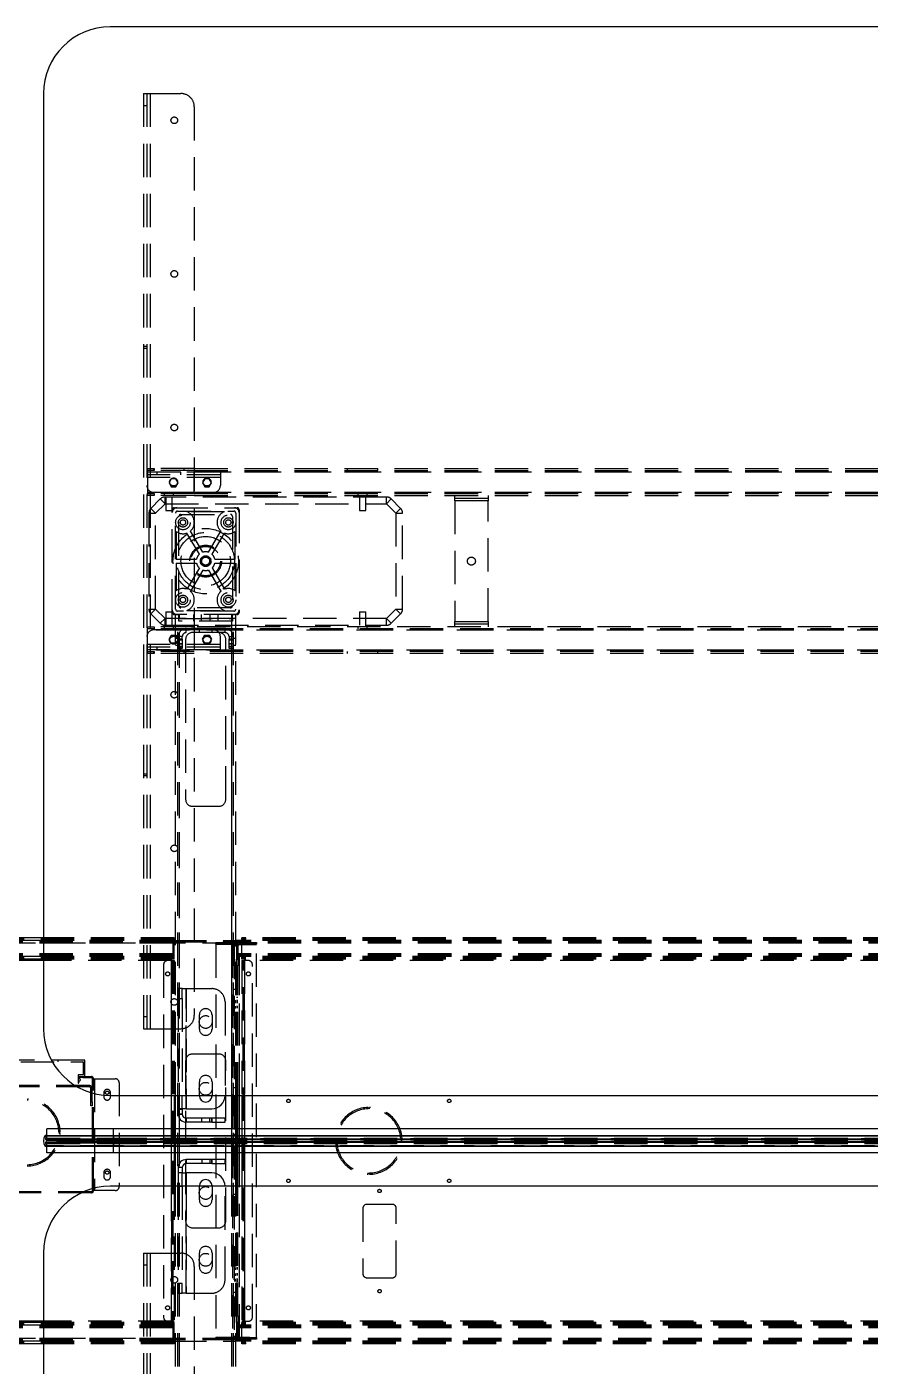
# Model space of a CAD drawing. Header units: millimetres. Extents: x -429 to 16771, y -1239 to 5751.
# Drawn here: x 5462 to 6094, y 681 to 1683 of the extents above; entities that cross this region are included whole.
import ezdxf

# ---------------------------------------------------------------- set-up
doc = ezdxf.new("R2010")
doc.units = ezdxf.units.MM
doc.header["$LTSCALE"] = 100
doc.linetypes.add('HIDDEN', pattern=[0.375, 0.25, -0.125])

msp = doc.modelspace()

# ---------------------------------------------------------------- linework, layer by layer
at = {"color": 7, "linetype": 'Continuous', "lineweight": -3}
for p, q in [((7225, 1683.4), (5525, 1683.4)), ((5475, 1633.4), (5475, 933.4)), ((5475, 1001.4), (5450, 1001.4)), ((5475, 999.4), (5450, 999.4)), ((5475, 987.4), (5450, 987.4)), ((5475, 985.4), (5450, 985.4)), ((5475, 984.4), (5450, 984.4)), ((5525, 883.4), (7225, 883.4)), ((5571, 858.4), (5571, 883.4)), ((5573, 883.4), (5573, 858.4)), ((5574, 858.4), (5574, 883.4)), ((5576, 883.4), (5576, 883.2)), ((5579, 883.2), (5576, 883.2)), ((5576, 883.2), (5576, 873.2)), ((5579, 883.4), (5579, 883.2)), ((5579, 873.2), (5579, 883.2)), ((5582, 883.4), (5582, 873.4)), ((5591.75, 883.15), (5591.75, 883.4)), ((5601.25, 883.4), (5601.25, 883.15)), ((5616, 858.4), (5616, 883.4)), ((5619, 858.4), (5619, 883.4)), ((5619.5, 858.4), (5619.5, 883.4)), ((5620.7, 858.4), (5620.7, 883.4)), ((5621.9, 858.4), (5621.9, 883.4)), ((5623.5, 883.4), (5623.5, 858.4)), ((5625.5, 883.4), (5625.5, 858.4)), ((5576, 873.2), (5579, 873.2)), ((5576, 873.2), (5576, 869.4)), ((5582, 873.4), (5579, 873.4)), ((5579, 873.2), (5579, 869.4)), ((5582, 873.4), (5601, 873.4)), ((5579, 869.4), (5576, 869.4)), ((5577, 858.4), (5577, 866.09)), ((5582, 866.4), (5582, 863.4)), ((5601, 866.4), (5582, 866.4)), ((5601, 863.4), (5582, 863.4)), ((5601, 866.4), (5601, 863.4)), ((5611, 866.4), (5601, 866.4)), ((5601, 863.4), (5611, 863.4)), ((5611, 863.4), (5611, 866.4)), ((5476.07, 853.17), (5527.5, 853.17)), ((5476.5, 853.4), (5527.5, 853.4)), ((5527.5, 858.4), (5477.5, 858.4)), ((5477.5, 853.4), (5477.5, 858.4)), ((7222.5, 858.4), (5527.5, 858.4)), ((5527.5, 853.4), (5527.5, 858.4)), ((5527.5, 853.4), (5527.5, 853.17)), ((5527.5, 853.4), (6375, 853.4)), ((5527.5, 853.17), (5527.5, 845.64)), ((5527.5, 853.17), (6375, 853.17)), ((5476.07, 845.64), (5527.5, 845.64)), ((5476.5, 845.4), (5527.5, 845.4)), ((5477.5, 840.4), (5477.5, 845.4)), ((5527.5, 845.64), (6375, 845.64)), ((5527.5, 845.64), (5527.5, 845.4)), ((5527.5, 845.4), (6375, 845.4)), ((5527.5, 840.4), (5527.5, 845.4)), ((5527.5, 840.4), (5477.5, 840.4)), ((7222.5, 840.4), (5527.5, 840.4)), ((5571, 815.4), (5571, 840.4)), ((5573, 840.4), (5573, 815.4)), ((5574, 815.4), (5574, 840.4)), ((5577, 832.72), (5577, 840.4)), ((5582, 832.4), (5582, 835.4)), ((5601, 835.4), (5582, 835.4)), ((5601, 832.4), (5582, 832.4)), ((5601, 835.4), (5601, 832.4)), ((5611, 835.4), (5601, 835.4)), ((5601, 832.4), (5611, 832.4)), ((5611, 832.4), (5611, 835.4)), ((5616, 815.4), (5616, 840.4)), ((5619, 815.4), (5619, 840.4)), ((5619.5, 815.4), (5619.5, 840.4)), ((5620.7, 815.4), (5620.7, 840.4)), ((5621.9, 815.4), (5621.9, 840.4)), ((5623.5, 840.4), (5623.5, 815.4)), ((5625.5, 840.4), (5625.5, 815.4)), ((5579, 829.4), (5576, 829.4)), ((5576, 829.4), (5576, 825.6)), ((5579, 825.6), (5576, 825.6)), ((5576, 825.6), (5576, 815.61)), ((5579, 829.4), (5579, 825.6)), ((5579, 815.61), (5579, 825.6)), ((5579, 825.4), (5582, 825.4)), ((5601, 825.4), (5582, 825.4)), ((5582, 825.4), (5582, 815.4)), ((7225, 815.4), (5525, 815.4)), ((5576, 815.61), (5579, 815.61)), ((5576, 815.61), (5576, 815.4)), ((5579, 815.61), (5579, 815.4)), ((5591.75, 815.4), (5591.75, 815.65)), ((5601.25, 815.65), (5601.25, 815.4)), ((5475, 765.4), (5475, 65.4)), ((5475, 714.4), (5450, 714.4)), ((5475, 713.4), (5450, 713.4)), ((5475, 711.4), (5450, 711.4)), ((5475, 699.4), (5450, 699.4)), ((5475, 697.4), (5450, 697.4))]:
    msp.add_line(p, q, dxfattribs=at)
at = {"color": 7, "linetype": 'HIDDEN', "lineweight": -3}
for p, q in [((5550, 1633.4), (5550, 933.4)), ((5550, 1633.4), (5555, 1633.4)), ((5550, 1624.55), (5552.5, 1624.55)), ((5552.5, 1633.4), (5552.5, 933.4)), ((5555, 1633.4), (5555, 933.4)), ((5555, 1633.4), (5578, 1633.4)), ((5555, 1633.4), (5555, 933.4)), ((5588, 1623.4), (5588, 943.4)), ((5552.5, 1443.98), (5550, 1443.98)), ((5550, 1442.83), (5552.5, 1442.83)), ((5607.5, 1349.9), (5552.5, 1349.9)), ((5607.5, 1347.9), (5552.5, 1347.9)), ((5607.5, 1345.9), (5552.5, 1345.9)), ((5607.5, 1345.9), (5552.5, 1345.9)), ((5607.5, 1345.9), (5552.5, 1345.9)), ((5607.5, 1345.9), (5552.5, 1345.9)), ((5553, 1351.15), (5553, 1352.65)), ((5553, 1352.65), (5558, 1352.65)), ((5558, 1351.15), (5553, 1351.15)), ((5553, 1351.15), (5553, 1350.15)), ((5553, 1350.15), (7197, 1350.15)), ((5553, 1350.15), (7197, 1350.15)), ((5553, 1350.15), (5553, 1335.15)), ((5557.5, 1352.65), (5557.5, 1351.15)), ((5558, 1352.65), (5558, 1351.15)), ((5588, 1352.65), (5558, 1352.65)), ((5588, 1351.15), (5558, 1351.15)), ((5560, 1349.9), (5560, 1347.9)), ((5570.77, 1344.9), (5569.03, 1341.9)), ((5574.23, 1344.9), (5570.77, 1344.9)), ((5575.96, 1341.9), (5574.23, 1344.9)), ((5578, 1347.9), (5578, 1349.9)), ((5580.5, 1351.15), (5580.5, 1352.65)), ((5588, 1352.65), (7162, 1352.65)), ((5588, 1351.15), (7162, 1351.15)), ((5588, 1350.15), (7162, 1350.15)), ((5588, 1335.15), (5588, 1350.15)), ((5588, 1350.15), (7162, 1350.15)), ((5595.77, 1344.9), (5594.03, 1341.9)), ((5599.23, 1344.9), (5595.77, 1344.9)), ((5600.96, 1341.9), (5599.23, 1344.9)), ((5607.5, 1349.9), (5607.5, 1345.9)), ((5607.5, 1345.9), (5607.5, 1339.9)), ((5702.5, 1352.65), (5702.5, 1351.15)), ((5725.5, 1351.15), (5725.5, 1352.65)), ((5553, 1335.15), (7197, 1335.15)), ((5553, 1335.15), (7197, 1335.15)), ((5553, 1335.15), (5553, 1334.15)), ((5553, 1332.65), (5553, 1334.15)), ((5553, 1334.15), (5558, 1334.15)), ((5602.5, 1334.9), (5557.5, 1334.9)), ((5558, 1334.15), (5558, 1332.65)), ((5588, 1334.15), (5558, 1334.15)), ((5565.5, 1334.15), (5565.5, 1332.65)), ((5569.03, 1341.9), (5570.77, 1338.9)), ((5570.77, 1338.9), (5574.23, 1338.9)), ((5572.5, 1332.65), (5572.5, 1334.15)), ((5574.23, 1338.9), (5575.96, 1341.9)), ((5588, 1335.15), (7162, 1335.15)), ((5588, 1335.15), (7162, 1335.15)), ((5588, 1334.15), (7162, 1334.15)), ((5594.03, 1341.9), (5595.77, 1338.9)), ((5595.77, 1338.9), (5599.23, 1338.9)), ((5599.23, 1338.9), (5600.96, 1341.9)), ((5710.5, 1334.15), (5710.5, 1332.65)), ((5717.5, 1332.65), (5717.5, 1334.15)), ((5558, 1332.65), (5553, 1332.65)), ((5562.53, 1329.94), (5555.46, 1322.87)), ((5588, 1332.65), (5558, 1332.65)), ((5559, 1319.33), (5566.07, 1326.4)), ((5566.07, 1326.4), (5562.53, 1329.94)), ((5731.93, 1331.4), (5566.07, 1331.4)), ((5566.07, 1326.4), (5566.07, 1331.4)), ((5566.07, 1326.4), (5731.93, 1326.4)), ((5566.6, 1331.4), (5566.6, 1321.4)), ((5571.4, 1321.4), (5571.4, 1331.4)), ((5588, 1332.65), (6515, 1332.65)), ((5711.6, 1331.4), (5711.6, 1321.4)), ((5716.4, 1321.4), (5716.4, 1331.4)), ((5731.93, 1326.4), (5731.93, 1331.4)), ((5731.93, 1326.4), (5735.46, 1329.94)), ((5731.93, 1326.4), (5739, 1319.33)), ((5742.53, 1322.87), (5735.46, 1329.94)), ((5783, 1328.65), (5783, 1332.65)), ((5783, 1330.65), (5808, 1330.65)), ((5808, 1328.65), (5783, 1328.65)), ((5783, 1328.65), (5783, 1238.15)), ((5808, 1328.65), (5783, 1328.65)), ((5808, 1332.65), (5808, 1328.65)), ((5808, 1238.15), (5808, 1328.65)), ((5554, 1319.33), (5554, 1247.47)), ((5554, 1319.33), (5559, 1319.33)), ((5559, 1319.33), (5555.46, 1322.87)), ((5559, 1247.47), (5559, 1319.33)), ((5566.6, 1321.4), (5571.4, 1321.4)), ((5571.5, 1244.9), (5571.5, 1321.9)), ((5573, 1323.4), (5620, 1323.4)), ((5574, 1247.4), (5574, 1319.4)), ((5575.5, 1320.9), (5617.5, 1320.9)), ((5576.5, 1249.9), (5576.5, 1316.9)), ((5578, 1318.4), (5615, 1318.4)), ((5610.63, 1320.4), (5582.37, 1320.4)), ((5616.5, 1316.9), (5616.5, 1249.9)), ((5619, 1319.4), (5619, 1247.4)), ((5621.5, 1321.9), (5621.5, 1244.9)), ((5711.6, 1321.4), (5716.4, 1321.4)), ((5739, 1319.33), (5742.53, 1322.87)), ((5739, 1319.33), (5744, 1319.33)), ((5739, 1319.33), (5739, 1247.47)), ((5744, 1247.47), (5744, 1319.33)), ((5574.5, 1305.53), (5574.5, 1284.9)), ((5591.75, 1288.54), (5582.44, 1304.43)), ((5594.34, 1290.06), (5585.02, 1305.94)), ((5598.66, 1290.06), (5607.97, 1305.94)), ((5601.25, 1288.54), (5610.56, 1304.43)), ((5618.5, 1284.9), (5618.5, 1305.53)), ((5574.5, 1284.9), (5589.66, 1284.9)), ((5603.34, 1284.9), (5618.5, 1284.9)), ((5574.5, 1281.9), (5589.66, 1281.9)), ((5574.5, 1281.9), (5574.5, 1261.28)), ((5591.75, 1278.26), (5582.44, 1262.38)), ((5594.34, 1276.75), (5585.02, 1260.86)), ((5596.5, 1280.4), (5596.5, 1279.86)), ((5598.66, 1276.75), (5607.97, 1260.86)), ((5601.25, 1278.26), (5610.56, 1262.38)), ((5603.34, 1281.9), (5618.5, 1281.9)), ((5618.5, 1261.28), (5618.5, 1281.9)), ((5554, 1247.47), (5559, 1247.47)), ((5555.46, 1243.94), (5559, 1247.47)), ((5555.46, 1243.94), (5562.53, 1236.87)), ((5566.07, 1240.4), (5559, 1247.47)), ((5566.6, 1245.4), (5571.4, 1245.4)), ((5566.6, 1245.4), (5566.6, 1235.4)), ((5571.4, 1235.4), (5571.4, 1245.4)), ((5620, 1243.4), (5573, 1243.4)), ((5574, 883.4), (5574, 1243.4)), ((5617.5, 1245.9), (5575.5, 1245.9)), ((5575.6, 455.4), (5575.6, 1243.4)), ((5576.5, 1240.4), (5576.5, 1243.4)), ((5577, 455.4), (5577, 1243.4)), ((5577, 455.4), (5577, 1243.4)), ((5577, 455.4), (5577, 1243.4)), ((5577, 866.09), (5577, 1243.4)), ((5615, 1248.4), (5578, 1248.4)), ((5582.37, 1246.4), (5610.63, 1246.4)), ((5587.5, 1243.4), (5587.5, 1238.4)), ((5593.1, 1243.4), (5593.1, 1238.4)), ((5599.9, 1238.4), (5599.9, 1243.4)), ((5605.5, 1243.4), (5605.5, 1238.4)), ((5616, 455.4), (5616, 1243.4)), ((5616, 455.4), (5616, 1243.4)), ((5616, 455.4), (5616, 1243.4)), ((5616, 883.4), (5616, 1243.4)), ((5616.5, 1240.4), (5616.5, 1243.4)), ((5617.4, 455.4), (5617.4, 1243.4)), ((5619, 883.4), (5619, 1243.4)), ((5711.6, 1245.4), (5716.4, 1245.4)), ((5711.6, 1245.4), (5711.6, 1235.4)), ((5716.4, 1235.4), (5716.4, 1245.4)), ((5739, 1247.47), (5731.93, 1240.4)), ((5735.46, 1236.87), (5742.53, 1243.94)), ((5739, 1247.47), (5744, 1247.47)), ((5742.53, 1243.94), (5739, 1247.47)), ((5553, 1232.65), (5553, 1234.15)), ((5553, 1234.15), (5558, 1234.15)), ((5558, 1234.15), (5558, 1232.65)), ((5588, 1234.15), (5558, 1234.15)), ((5562.53, 1236.87), (5566.07, 1240.4)), ((5565.5, 1234.15), (5565.5, 1232.65)), ((5731.93, 1240.4), (5566.07, 1240.4)), ((5566.07, 1235.4), (5566.07, 1240.4)), ((5566.07, 1235.4), (5731.93, 1235.4)), ((5572.5, 1232.65), (5572.5, 1234.15)), ((5576.5, 1240.4), (5616.5, 1240.4)), ((5576.5, 1238.4), (5576.5, 1240.4)), ((5616.5, 1238.4), (5576.5, 1238.4)), ((6515, 1234.15), (5588, 1234.15)), ((5616.5, 1240.4), (5616.5, 1238.4)), ((5710.5, 1234.15), (5710.5, 1232.65)), ((5717.5, 1232.65), (5717.5, 1234.15)), ((5735.46, 1236.87), (5731.93, 1240.4)), ((5731.93, 1235.4), (5731.93, 1240.4)), ((5783, 1238.15), (5808, 1238.15)), ((5783, 1234.15), (5783, 1238.15)), ((5783, 1238.15), (5808, 1238.15)), ((5808, 1236.15), (5783, 1236.15)), ((5808, 1238.15), (5808, 1234.15)), ((5558, 1232.65), (5553, 1232.65)), ((5553, 1231.65), (5553, 1232.65)), ((7197, 1231.65), (5553, 1231.65)), ((7197, 1231.65), (5553, 1231.65)), ((5553, 1216.65), (5553, 1231.65)), ((5602.5, 1231.9), (5557.5, 1231.9)), ((5588, 1232.65), (5558, 1232.65)), ((5569.03, 1224.9), (5570.77, 1227.9)), ((5570.77, 1221.9), (5569.03, 1224.9)), ((5570.77, 1227.9), (5574.23, 1227.9)), ((5575.6, 1225.4), (5574, 1225.4)), ((5574.23, 1227.9), (5575.96, 1224.9)), ((5575.96, 1224.9), (5574.23, 1221.9)), ((5579, 1226.9), (5576, 1226.9)), ((5576, 1224.97), (5576, 1226.9)), ((5579, 1226.9), (5576, 1226.9)), ((5576, 1224.97), (5579, 1224.97)), ((5576, 1221.44), (5576, 1224.97)), ((5579, 1224.97), (5576, 1224.97)), ((5579, 1224.15), (5576, 1224.15)), ((5579, 1224.97), (5579, 1226.9)), ((5579, 1224.97), (5579, 1221.44)), ((5581.5, 1224.9), (5581.5, 1104.9)), ((5582, 1229.9), (5582, 1232.9)), ((5611, 1232.9), (5582, 1232.9)), ((5582, 1229.9), (5582, 1232.9)), ((5611, 1229.9), (5582, 1229.9)), ((7162, 1232.65), (5588, 1232.65)), ((7162, 1231.65), (5588, 1231.65)), ((5588, 1231.65), (5588, 1216.65)), ((7162, 1231.65), (5588, 1231.65)), ((5591.75, 1229.9), (5591.75, 1232.9)), ((5594.03, 1224.9), (5595.77, 1227.9)), ((5595.77, 1221.9), (5594.03, 1224.9)), ((5595.77, 1227.9), (5599.23, 1227.9)), ((5599.23, 1227.9), (5600.96, 1224.9)), ((5600.96, 1224.9), (5599.23, 1221.9)), ((5601.25, 1229.9), (5601.25, 1232.9)), ((5607.5, 1220.9), (5607.5, 1226.9)), ((5611, 1229.9), (5611, 1232.9)), ((5611, 1229.9), (5611, 1232.9)), ((5611.5, 1104.9), (5611.5, 1224.9)), ((5614, 1226.9), (5617, 1226.9)), ((5614, 1226.9), (5614, 1224.97)), ((5614, 1226.9), (5617, 1226.9)), ((5614, 1224.97), (5617, 1224.97)), ((5614, 1221.44), (5614, 1224.97)), ((5617, 1224.97), (5614, 1224.97)), ((5617, 1224.15), (5614, 1224.15)), ((5617, 1226.9), (5617, 1224.97)), ((5617, 1224.97), (5617, 1221.44)), ((5619, 1225.4), (5617.4, 1225.4)), ((5607.5, 1220.9), (5552.5, 1220.9)), ((5607.5, 1220.9), (5552.5, 1220.9)), ((5607.5, 1220.9), (5552.5, 1220.9)), ((5607.5, 1220.9), (5552.5, 1220.9)), ((5607.5, 1218.9), (5552.5, 1218.9)), ((5607.5, 1216.9), (5552.5, 1216.9)), ((7197, 1216.65), (5553, 1216.65)), ((7197, 1216.65), (5553, 1216.65)), ((5553, 1215.65), (5553, 1216.65)), ((5553, 1214.15), (5553, 1215.65)), ((5553, 1215.65), (5558, 1215.65)), ((5558, 1214.15), (5553, 1214.15)), ((5557.5, 1215.65), (5557.5, 1214.15)), ((5558, 1215.65), (5558, 1214.15)), ((5588, 1215.65), (5558, 1215.65)), ((5588, 1214.15), (5558, 1214.15)), ((5560, 1218.9), (5560, 1216.9)), ((5574.23, 1221.9), (5570.77, 1221.9)), ((5574, 1220.4), (5575.6, 1220.4)), ((5576, 1221.65), (5579, 1221.65)), ((5579, 1221.44), (5576, 1221.44)), ((5576, 1219.37), (5576, 1221.44)), ((5576, 1221.44), (5579, 1221.44)), ((5576, 1219.37), (5579, 1219.37)), ((5576, 1217.9), (5576, 1219.37)), ((5579, 1219.37), (5576, 1219.37)), ((5579, 1217.9), (5576, 1217.9)), ((5578, 1216.9), (5578, 1218.9)), ((5579, 1221.44), (5579, 1219.37)), ((5579, 1219.37), (5579, 1217.9)), ((5580.5, 1214.15), (5580.5, 1215.65)), ((7162, 1216.65), (5588, 1216.65)), ((7162, 1216.65), (5588, 1216.65)), ((7162, 1215.65), (5588, 1215.65)), ((7162, 1214.15), (5588, 1214.15)), ((5599.23, 1221.9), (5595.77, 1221.9)), ((5607.5, 1216.9), (5607.5, 1220.9)), ((5614, 1221.65), (5617, 1221.65)), ((5617, 1221.44), (5614, 1221.44)), ((5614, 1219.37), (5614, 1221.44)), ((5614, 1221.44), (5617, 1221.44)), ((5614, 1219.37), (5617, 1219.37)), ((5614, 1217.9), (5614, 1219.37)), ((5617, 1219.37), (5614, 1219.37)), ((5617, 1217.9), (5614, 1217.9)), ((5617, 1221.44), (5617, 1219.37)), ((5617, 1219.37), (5617, 1217.9)), ((5617.4, 1220.4), (5619, 1220.4)), ((5702.5, 1215.65), (5702.5, 1214.15)), ((5725.5, 1214.15), (5725.5, 1215.65)), ((5552.5, 1123.98), (5550, 1123.98)), ((5550, 1122.83), (5552.5, 1122.83)), ((5586.5, 1099.9), (5606.5, 1099.9)), ((5619, 997.4), (5306, 997.4)), ((5619, 997.4), (5306, 997.4)), ((5573, 1000.4), (5352, 1000.4)), ((5573, 999.4), (5352, 999.4)), ((5572, 999.4), (5353, 999.4)), ((5572, 998.4), (5353, 998.4)), ((5572, 997.4), (5353, 997.4)), ((5572, 997.4), (5353, 997.4)), ((5573, 1001.4), (5475, 1001.4)), ((5573, 999.4), (5475, 999.4)), ((5570, 1001.4), (5570, 1000.4)), ((5572, 997.4), (5572, 999.4)), ((5572, 999.4), (5619, 999.4)), ((5572, 998.4), (5619, 998.4)), ((5572, 997.4), (5572, 989.4)), ((5573, 999.4), (5573, 1001.4)), ((5573, 987.4), (5573, 999.4)), ((5604, 996.7), (5604, 997.9)), ((5604, 997.9), (5609, 997.9)), ((5609, 996.7), (5604, 996.7)), ((5604, 996.53), (5604, 702.28)), ((5616.6, 996.53), (5604, 996.53)), ((5609, 997.9), (5609, 996.7)), ((5616.6, 997.9), (5609, 997.9)), ((5616.6, 996.7), (5609, 996.7)), ((5616.6, 996.7), (5616.6, 997.9)), ((5616.6, 997.9), (5616.6, 996.7)), ((5616.6, 996.53), (5616.6, 702.28)), ((5616.6, 996.53), (5616.6, 702.28)), ((5617.8, 995.5), (5619, 995.5)), ((5617.8, 995.5), (5617.8, 703.3)), ((5617.8, 995.5), (5619, 995.5)), ((7130.5, 999.4), (5619.5, 999.4)), ((5619.5, 999.4), (5619.5, 997.4)), ((7130.5, 998.4), (5619.5, 998.4)), ((7130.5, 997.4), (5619.5, 997.4)), ((5619.5, 997.4), (5619.5, 989.4)), ((7130.5, 997.4), (5619.5, 997.4)), ((7130.5, 997.4), (5619.5, 997.4)), ((7130.5, 997.4), (5619.5, 997.4)), ((5620.7, 995.5), (5619.5, 995.5)), ((5620.7, 995.5), (5619.5, 995.5)), ((5620.7, 995.5), (5620.7, 985.4)), ((5621.9, 997.9), (5621.9, 996.7)), ((5629.5, 997.9), (5621.9, 997.9)), ((5621.9, 997.9), (5621.9, 996.7)), ((5621.9, 996.7), (5629.5, 996.7)), ((5621.9, 702.28), (5621.9, 996.53)), ((5621.9, 996.53), (5634.5, 996.53)), ((5621.9, 883.4), (5621.9, 996.53)), ((7126.5, 1001.4), (5623.5, 1001.4)), ((5623.5, 999.4), (5623.5, 1001.4)), ((7126.5, 1000.4), (5623.5, 1000.4)), ((7126.5, 999.4), (5623.5, 999.4)), ((5623.5, 987.4), (5623.5, 999.4)), ((7126.5, 999.4), (5623.5, 999.4)), ((5626.5, 1000.4), (5626.5, 1001.4)), ((5629.5, 996.7), (5629.5, 997.9)), ((5629.5, 997.9), (5634.5, 997.9)), ((5634.5, 996.7), (5629.5, 996.7)), ((5634.5, 997.9), (5634.5, 996.7)), ((5634.5, 702.28), (5634.5, 996.53)), ((5573, 987.4), (5352, 987.4)), ((5573, 986.4), (5352, 986.4)), ((5572, 989.4), (5353, 989.4)), ((5572, 989.4), (5353, 989.4)), ((5572, 988.4), (5353, 988.4)), ((5572, 987.4), (5353, 987.4)), ((5571, 984.4), (5354, 984.4)), ((5573, 987.4), (5475, 987.4)), ((5573, 985.4), (5475, 985.4)), ((5571, 984.4), (5475, 984.4)), ((5567, 988.4), (5567, 987.4)), ((5571, 984.4), (5568, 984.4)), ((5571, 986.4), (5571, 985.4)), ((5571, 984.4), (5571, 985.4)), ((5571, 984.4), (5573, 984.4)), ((5571, 714.4), (5571, 984.4)), ((5571, 984.4), (5571, 714.4)), ((5571, 984.4), (5571, 714.4)), ((5571, 883.4), (5571, 984.4)), ((5572, 987.4), (5572, 989.4)), ((5572, 984.4), (5572, 714.4)), ((5573, 985.4), (5573, 987.4)), ((5573, 984.4), (5573, 883.4)), ((7130.5, 989.4), (5619.5, 989.4)), ((5619.5, 989.4), (5619.5, 987.4)), ((7130.5, 989.4), (5619.5, 989.4)), ((7130.5, 988.4), (5619.5, 988.4)), ((5619.5, 987.4), (5619.5, 985.4)), ((7130.5, 987.4), (5619.5, 987.4)), ((5619.5, 985.4), (5620.7, 985.4)), ((5619.5, 980.4), (5619.5, 985.4)), ((5620.7, 985.4), (5620.7, 980.4)), ((5622.5, 987.4), (5622.5, 988.4)), ((7126.5, 987.4), (5623.5, 987.4)), ((5623.5, 985.4), (5623.5, 987.4)), ((7126.5, 987.4), (5623.5, 987.4)), ((7126.5, 986.4), (5623.5, 986.4)), ((7126.5, 985.4), (5623.5, 985.4)), ((5623.5, 984.4), (5623.5, 883.4)), ((5623.5, 984.4), (5625.5, 984.4)), ((5624.5, 714.4), (5624.5, 984.4)), ((5625.5, 985.4), (5625.5, 986.4)), ((5625.5, 985.4), (5625.5, 984.4)), ((7124.5, 984.4), (5625.5, 984.4)), ((7124.5, 984.4), (5625.5, 984.4)), ((5625.5, 984.4), (5625.5, 714.4)), ((5625.5, 984.4), (5625.5, 714.4)), ((5625.5, 714.4), (5625.5, 984.4)), ((5628.5, 984.4), (5625.5, 984.4)), ((5625.5, 984.4), (5625.5, 883.4)), ((5565, 981.4), (5565, 717.4)), ((5620.7, 980.4), (5619.5, 980.4)), ((5619.5, 883.4), (5619.5, 980.4)), ((5620.7, 883.4), (5620.7, 980.4)), ((5631.5, 717.4), (5631.5, 981.4)), ((5579, 963.4), (5576, 963.4)), ((5576, 963.4), (5576, 956.11)), ((5579, 956.11), (5579, 963.4)), ((5579, 963.4), (5582, 963.4)), ((5582, 873.4), (5582, 963.4)), ((5582, 963.4), (5601, 963.4)), ((5582, 963.4), (5582, 883.4)), ((5619, 962.7), (5617.4, 962.7)), ((5620.7, 962.9), (5619.5, 962.9)), ((5576, 956.11), (5579, 956.11)), ((5576, 956.11), (5576, 883.4)), ((5579, 956.11), (5579, 883.4)), ((5611, 953.4), (5611, 883.4)), ((5617.4, 953.1), (5619, 953.1)), ((5619, 954.15), (5617.8, 954.15)), ((5619, 953.15), (5617.8, 953.15)), ((5620.7, 959.15), (5619.5, 959.15)), ((5620.7, 959.15), (5619.5, 959.15)), ((5620.7, 956.65), (5619.5, 956.65)), ((5620.7, 956.65), (5619.5, 956.65)), ((5620.7, 954.4), (5619.5, 954.4)), ((5620.7, 953.4), (5619.5, 953.4)), ((5619.5, 952.9), (5620.7, 952.9)), ((5591.75, 933.15), (5591.75, 943.65)), ((5601.25, 943.65), (5601.25, 933.15)), ((5617.8, 949.9), (5619, 949.9)), ((5617.8, 948.9), (5619, 948.9)), ((5617.8, 945.65), (5619, 945.65)), ((5617.8, 944.66), (5619, 944.66)), ((5620.7, 949.9), (5619.5, 949.9)), ((5620.7, 948.9), (5619.5, 948.9)), ((5619.5, 945.4), (5620.7, 945.4)), ((5619.5, 944.41), (5620.7, 944.41)), ((5552.5, 942.25), (5550, 942.25)), ((5550, 933.4), (5555, 933.4)), ((5555, 933.4), (5578, 933.4)), ((5606.5, 914.4), (5586.5, 914.4)), ((5505.7, 909.85), (5419.3, 909.85)), ((5420.5, 908.65), (5504.5, 908.65)), ((5486, 908.65), (5486, 909.85)), ((5504.8, 908.35), (5504.8, 899.05)), ((5506, 898.55), (5506, 909.55)), ((5581.5, 909.4), (5581.5, 789.4)), ((5611.5, 789.4), (5611.5, 909.4)), ((5504.5, 898.75), (5500.9, 898.75)), ((5500.9, 898.75), (5500.9, 892.75)), ((5501.27, 892.65), (5502.1, 894.08)), ((5501.5, 896.75), (5501.5, 897.55)), ((5501.5, 897.55), (5502.4, 897.55)), ((5504.5, 896.75), (5501.5, 896.75)), ((5502.1, 895.91), (5502.1, 897.25)), ((5502.1, 894.08), (5502.51, 894.72)), ((5502.4, 897.55), (5505, 897.55)), ((5504.5, 897.55), (5504.5, 896.75)), ((5504.5, 897.55), (5510.9, 897.55)), ((5504.5, 896.75), (5504.5, 897.55)), ((5504.5, 896.75), (5510.9, 896.75)), ((5510.9, 896.75), (5510.9, 897.55)), ((5511.7, 812.15), (5511.7, 895.95)), ((5511.7, 895.95), (5513.3, 895.95)), ((5512.5, 812.15), (5512.5, 895.95)), ((5513.3, 895.95), (5513.3, 812.15)), ((5513.3, 895.95), (5528.7, 895.95)), ((5513.3, 895.95), (5513.3, 812.15)), ((5531.7, 892.95), (5531.7, 815.15)), ((5591.75, 883.4), (5591.75, 893.65)), ((5601.25, 893.65), (5601.25, 883.4)), ((5617.8, 899.4), (5619, 899.4)), ((5617.8, 898.4), (5619, 898.4)), ((5620.7, 899.4), (5619.5, 899.4)), ((5620.7, 898.4), (5619.5, 898.4)), ((5509.5, 890.75), (5415.5, 890.75)), ((5509.5, 889.75), (5415.5, 889.75)), ((5509.5, 889.75), (5509.5, 890.75)), ((5509.5, 890.75), (5509.5, 889.75)), ((5509.5, 889.75), (5509.5, 890.75)), ((5509.5, 890.75), (5509.5, 889.75)), ((5511.5, 888.75), (5510.5, 888.75)), ((5510.5, 878.75), (5510.5, 888.75)), ((5510.5, 888.75), (5511.5, 888.75)), ((5511.5, 888.75), (5510.5, 888.75)), ((5510.5, 888.75), (5511.5, 888.75)), ((5511.5, 878.75), (5511.5, 888.75)), ((5520.2, 885.45), (5520.2, 882.45)), ((5525.2, 882.45), (5525.2, 885.45)), ((5617.8, 889.4), (5619, 889.4)), ((5617.8, 889.4), (5619, 889.4)), ((5617.8, 889.4), (5619, 889.4)), ((5617.8, 889.4), (5619, 889.4)), ((5620.7, 889.4), (5619.5, 889.4)), ((5620.7, 889.4), (5619.5, 889.4)), ((5620.7, 889.4), (5619.5, 889.4)), ((5620.7, 889.4), (5619.5, 889.4)), ((5463, 880.55), (5463, 879.55)), ((5510.5, 878.75), (5511.5, 878.75)), ((5510.5, 875.75), (5510.5, 878.75)), ((5511.5, 878.75), (5510.5, 878.75)), ((5510.5, 878.75), (5511.5, 878.75)), ((5511.5, 878.75), (5510.5, 878.75)), ((5511.5, 875.75), (5510.5, 875.75)), ((5511.5, 878.75), (5511.5, 875.75)), ((5579, 873.4), (5576, 873.4)), ((5617.8, 874.9), (5619, 874.9)), ((5617.8, 873.9), (5619, 873.9)), ((5620.7, 874.9), (5619.5, 874.9)), ((5620.7, 873.9), (5619.5, 873.9)), ((5718.2, 873.4), (5718.2, 874.4)), ((5719.2, 873.4), (5719.2, 874.4)), ((5576, 869.4), (5579, 869.4)), ((5582, 866.4), (5582, 863.4)), ((5593.5, 863.4), (5593.5, 866.4)), ((5599.5, 863.4), (5599.5, 866.4)), ((5601, 863.4), (5601, 866.4)), ((5527.5, 853.17), (5476.07, 853.17)), ((5476.85, 850.32), (5477, 853.19)), ((5477, 853.19), (5527.5, 853.19)), ((5527.5, 853.19), (5477, 853.19)), ((5477.5, 851.4), (5477.5, 853.4)), ((5486.49, 856.05), (5487.49, 856.05)), ((5487.49, 855.05), (5486.49, 855.05)), ((5527.5, 851.4), (5527.5, 858.4)), ((5527.5, 853.19), (5527.5, 853.4)), ((5527.5, 853.19), (5527.5, 853.4)), ((5527.5, 853.4), (5527.5, 853.17)), ((5527.5, 851.4), (5527.5, 853.4)), ((5527.5, 853.19), (6375, 853.19)), ((5527.5, 850.32), (5527.5, 853.19)), ((7222.5, 853.19), (5527.5, 853.19)), ((5527.5, 850.85), (5527.5, 853.19)), ((5527.5, 853.17), (5527.5, 845.64)), ((7222.5, 853.17), (5527.5, 853.17)), ((5571, 840.4), (5571, 858.4)), ((5573, 858.4), (5573, 840.4)), ((5574, 840.4), (5574, 858.4)), ((5577, 840.4), (5577, 858.4)), ((5616, 840.4), (5616, 858.4)), ((5619, 854.2), (5617.4, 854.2)), ((5619, 840.4), (5619, 858.4)), ((5619.5, 840.4), (5619.5, 858.4)), ((5620.7, 854.4), (5619.5, 854.4)), ((5620.7, 840.4), (5620.7, 858.4)), ((5621.9, 840.4), (5621.9, 858.4)), ((5623.5, 858.4), (5623.5, 840.4)), ((5625.5, 858.4), (5625.5, 840.4)), ((5527.5, 845.64), (5476.07, 845.64)), ((5476.85, 850.32), (5527.5, 850.32)), ((5527.5, 850.32), (5476.85, 850.32)), ((5476.85, 848.49), (5527.5, 848.49)), ((5477, 845.61), (5476.85, 848.49)), ((5527.5, 848.49), (5476.85, 848.49)), ((5477, 845.61), (5527.5, 845.61)), ((5527.5, 845.61), (5477, 845.61)), ((5477.15, 850), (5527.5, 850)), ((5477.15, 848.8), (5527.5, 848.8)), ((5477.5, 851.4), (5527.5, 851.4)), ((5477.5, 845.4), (5477.5, 847.4)), ((5477.5, 847.4), (5527.5, 847.4)), ((5482.82, 850.65), (5527.5, 850.65)), ((5482.82, 850.65), (5482.82, 850)), ((5527.5, 850.65), (5482.82, 850.65)), ((5482.82, 848.8), (5482.82, 848.15)), ((5482.82, 848.15), (5527.5, 848.15)), ((5527.5, 848.15), (5482.82, 848.15)), ((5483.09, 850.84), (5527.5, 850.84)), ((5485.05, 849.97), (5483.09, 850.84)), ((5483.11, 847.97), (5485.02, 848.83)), ((5483.11, 847.97), (5527.5, 847.97)), ((5485.02, 848.83), (5527.5, 848.83)), ((5485.05, 849.97), (5527.5, 849.97)), ((5485.12, 849.95), (5527.5, 849.95)), ((5485.32, 850.65), (5527.5, 850.65)), ((5485.32, 850.65), (5485.32, 850.15)), ((5527.5, 850.65), (5485.32, 850.65)), ((5485.32, 850.15), (5527.5, 850.15)), ((5527.5, 850.15), (5485.32, 850.15)), ((5485.32, 848.65), (5527.5, 848.65)), ((5485.32, 848.65), (5485.32, 848.15)), ((5527.5, 848.65), (5485.32, 848.65)), ((5485.32, 848.15), (5527.5, 848.15)), ((5527.5, 848.15), (5485.32, 848.15)), ((5485.59, 850.84), (5527.5, 850.84)), ((5487.55, 849.97), (5485.59, 850.84)), ((5485.61, 847.97), (5487.53, 848.83)), ((5485.61, 847.97), (5527.5, 847.97)), ((5487.53, 848.83), (5527.5, 848.83)), ((5487.55, 849.97), (5527.5, 849.97)), ((5487.62, 849.95), (5527.5, 849.95)), ((5527.5, 848.85), (5487.62, 848.85)), ((5487.82, 850.65), (5527.5, 850.65)), ((5487.82, 850.65), (5487.82, 850.15)), ((5527.5, 850.65), (5487.82, 850.65)), ((5487.82, 850.15), (5527.5, 850.15)), ((5527.5, 850.15), (5487.82, 850.15)), ((5487.82, 848.65), (5527.5, 848.65)), ((5487.82, 848.65), (5487.82, 848.15)), ((5527.5, 848.65), (5487.82, 848.65)), ((5487.82, 848.15), (5527.5, 848.15)), ((5527.5, 848.15), (5487.82, 848.15)), ((5488.07, 850.85), (5527.5, 850.85)), ((5489.58, 850.37), (5488.07, 850.85)), ((5488.09, 847.96), (5489.58, 848.44)), ((5488.09, 847.96), (5527.5, 847.96)), ((5489.58, 850.37), (5527.5, 850.37)), ((5489.58, 848.44), (5527.5, 848.44)), ((5494.5, 847.4), (5494.5, 851.4)), ((5527.5, 851.4), (6375, 851.4)), ((5527.5, 850.85), (5527.5, 851.4)), ((5527.5, 850.85), (5527.5, 851.4)), ((5527.5, 850.84), (5527.5, 850.85)), ((5527.5, 850.85), (5527.5, 850.85)), ((5527.5, 850.85), (6375, 850.85)), ((6375, 850.85), (5527.5, 850.85)), ((6375, 850.85), (5527.5, 850.85)), ((6375, 850.85), (5527.5, 850.85)), ((5527.5, 850.85), (5527.5, 850.65)), ((5527.5, 850.85), (5527.5, 850.85)), ((5527.5, 850.84), (6375, 850.84)), ((5527.5, 849.97), (5527.5, 850.84)), ((5527.5, 850.84), (6375, 850.84)), ((5527.5, 849.97), (5527.5, 850.84)), ((5527.5, 849.97), (5527.5, 850.84)), ((5527.5, 850.84), (5527.5, 850.65)), ((5527.5, 849.97), (5527.5, 850.84)), ((5527.5, 850.84), (5527.5, 850.65)), ((5527.5, 850.37), (5527.5, 850.84)), ((5527.5, 850.32), (5527.5, 850.84)), ((5527.5, 850.84), (5527.5, 850.65)), ((5527.5, 850.84), (5527.5, 850.65)), ((5527.5, 849.97), (5527.5, 850.84)), ((5527.5, 850.37), (5527.5, 850.84)), ((5527.5, 850.84), (5527.5, 850.65)), ((5527.5, 849.97), (5527.5, 850.84)), ((5527.5, 850.65), (6375, 850.65)), ((5527.5, 850.65), (5527.5, 850)), ((5527.5, 850.65), (6375, 850.65)), ((5527.5, 850.65), (5527.5, 850.15)), ((5527.5, 850.65), (6375, 850.65)), ((5527.5, 850.65), (5527.5, 850.15)), ((5527.5, 850.65), (5527.5, 850.15)), ((5527.5, 850.65), (5527.5, 850)), ((5527.5, 850.65), (5527.5, 850.15)), ((7222.5, 850.65), (5527.5, 850.65)), ((7222.5, 850.65), (5527.5, 850.65)), ((7222.5, 850.65), (5527.5, 850.65)), ((5527.5, 850.37), (6375, 850.37)), ((5527.5, 848.85), (5527.5, 850.37)), ((5527.5, 848.85), (5527.5, 850.37)), ((5527.5, 850.32), (6375, 850.32)), ((5527.5, 850), (5527.5, 850.32)), ((5527.5, 850), (5527.5, 850.32)), ((7222.5, 850.32), (5527.5, 850.32)), ((5527.5, 850.15), (6375, 850.15)), ((5527.5, 850.15), (6375, 850.15)), ((7222.5, 850.15), (5527.5, 850.15)), ((7222.5, 850.15), (5527.5, 850.15)), ((5527.5, 850.15), (5527.5, 849.97)), ((5527.5, 850.15), (5527.5, 849.97)), ((5527.5, 850.15), (5527.5, 849.97)), ((5527.5, 850.15), (5527.5, 849.97)), ((5527.5, 850), (6375, 850)), ((5527.5, 849.95), (5527.5, 849.97)), ((5527.5, 849.97), (6375, 849.97)), ((5527.5, 849.97), (5527.5, 849.97)), ((5527.5, 849.97), (6375, 849.97)), ((5527.5, 849.95), (6375, 849.95)), ((5527.5, 849.95), (6375, 849.95)), ((5527.5, 848.85), (5527.5, 849.95)), ((5527.5, 848.85), (5527.5, 849.95)), ((5527.5, 848.83), (5527.5, 848.85)), ((6375, 848.85), (5527.5, 848.85)), ((6375, 848.85), (5527.5, 848.85)), ((5527.5, 847.97), (5527.5, 848.83)), ((5527.5, 848.83), (6375, 848.83)), ((5527.5, 848.83), (6375, 848.83)), ((5527.5, 847.97), (5527.5, 848.83)), ((5527.5, 847.4), (5527.5, 848.83)), ((5527.5, 847.4), (5527.5, 848.83)), ((5527.5, 848.83), (5527.5, 848.65)), ((5527.5, 847.97), (5527.5, 848.83)), ((5527.5, 848.83), (5527.5, 848.65)), ((5527.5, 848.44), (5527.5, 848.83)), ((5527.5, 848.83), (5527.5, 848.65)), ((5527.5, 847.97), (5527.5, 848.83)), ((5527.5, 848.44), (5527.5, 848.83)), ((5527.5, 848.83), (5527.5, 848.65)), ((5527.5, 848.49), (5527.5, 848.8)), ((5527.5, 848.8), (6375, 848.8)), ((5527.5, 848.8), (5527.5, 848.15)), ((5527.5, 848.49), (5527.5, 848.8)), ((5527.5, 848.8), (5527.5, 848.15)), ((5527.5, 848.65), (6375, 848.65)), ((5527.5, 848.65), (5527.5, 848.15)), ((5527.5, 848.65), (6375, 848.65)), ((5527.5, 848.65), (5527.5, 848.15)), ((5527.5, 848.65), (5527.5, 848.15)), ((5527.5, 848.65), (5527.5, 848.15)), ((7222.5, 848.65), (5527.5, 848.65)), ((7222.5, 848.65), (5527.5, 848.65)), ((5527.5, 848.49), (6375, 848.49)), ((5527.5, 845.61), (5527.5, 848.49)), ((7222.5, 848.49), (5527.5, 848.49)), ((5527.5, 847.97), (5527.5, 848.49)), ((5527.5, 847.96), (5527.5, 848.44)), ((5527.5, 848.44), (6375, 848.44)), ((5527.5, 847.96), (5527.5, 848.44)), ((5527.5, 848.15), (5527.5, 847.95)), ((5527.5, 848.15), (6375, 848.15)), ((5527.5, 848.15), (5527.5, 847.95)), ((5527.5, 848.15), (6375, 848.15)), ((5527.5, 848.15), (5527.5, 847.95)), ((5527.5, 848.15), (6375, 848.15)), ((7222.5, 848.15), (5527.5, 848.15)), ((7222.5, 848.15), (5527.5, 848.15)), ((7222.5, 848.15), (5527.5, 848.15)), ((5527.5, 848.15), (5527.5, 847.97)), ((5527.5, 848.15), (5527.5, 847.97)), ((5527.5, 848.15), (5527.5, 847.96)), ((5527.5, 847.97), (6375, 847.97)), ((5527.5, 847.97), (6375, 847.97)), ((5527.5, 847.96), (5527.5, 847.97)), ((5527.5, 847.96), (6375, 847.96)), ((5527.5, 847.95), (5527.5, 847.96)), ((5527.5, 847.95), (5527.5, 847.95)), ((5527.5, 847.95), (6375, 847.95)), ((5527.5, 847.95), (6375, 847.95)), ((5527.5, 847.95), (6375, 847.95)), ((5527.5, 845.61), (5527.5, 847.95)), ((5527.5, 847.4), (6375, 847.4)), ((5527.5, 840.4), (5527.5, 847.4)), ((5527.5, 845.4), (5527.5, 847.4)), ((5527.5, 845.64), (5527.5, 845.4)), ((7222.5, 845.64), (5527.5, 845.64)), ((5527.5, 845.61), (6375, 845.61)), ((5527.5, 845.4), (5527.5, 845.61)), ((5527.5, 845.4), (5527.5, 845.61)), ((7222.5, 845.61), (5527.5, 845.61)), ((5617.4, 844.6), (5619, 844.6)), ((5620.7, 850.65), (5619.5, 850.65)), ((5620.7, 850.65), (5619.5, 850.65)), ((5620.7, 848.15), (5619.5, 848.15)), ((5620.7, 848.15), (5619.5, 848.15)), ((5619.5, 844.4), (5620.7, 844.4)), ((5694.7, 849.9), (5693.7, 849.9)), ((5694.7, 848.9), (5693.7, 848.9)), ((5743.69, 849.9), (5742.69, 849.9)), ((5743.69, 848.9), (5742.69, 848.9)), ((5577, 455.4), (5577, 832.72)), ((5582, 835.4), (5582, 832.4)), ((5593.5, 835.4), (5593.5, 832.4)), ((5599.5, 835.4), (5599.5, 832.4)), ((5601, 832.4), (5601, 835.4)), ((5463, 831.56), (5463, 830.56)), ((5520.2, 825.65), (5520.2, 822.65)), ((5525.2, 822.65), (5525.2, 825.65)), ((5579, 829.4), (5576, 829.4)), ((5579, 825.4), (5576, 825.4)), ((5582, 735.4), (5582, 825.4)), ((5617.8, 824.9), (5619, 824.9)), ((5617.8, 823.9), (5619, 823.9)), ((5620.7, 824.9), (5619.5, 824.9)), ((5620.7, 823.9), (5619.5, 823.9)), ((5718.2, 824.41), (5718.2, 825.41)), ((5719.2, 824.41), (5719.2, 825.41)), ((5571, 714.4), (5571, 815.4)), ((5573, 815.4), (5573, 714.4)), ((5574, 455.4), (5574, 815.4)), ((5576, 815.4), (5576, 742.7)), ((5579, 815.4), (5579, 742.7)), ((5582, 815.4), (5582, 735.4)), ((5591.75, 805.15), (5591.75, 815.4)), ((5601.25, 815.4), (5601.25, 805.15)), ((5611, 745.4), (5611, 815.4)), ((5616, 455.4), (5616, 815.4)), ((5619, 455.4), (5619, 815.4)), ((5619.5, 718.4), (5619.5, 815.4)), ((5620.7, 718.4), (5620.7, 815.4)), ((5621.9, 702.28), (5621.9, 815.4)), ((5623.5, 815.4), (5623.5, 714.4)), ((5625.5, 815.4), (5625.5, 714.4)), ((5510.9, 811.35), (5414.1, 811.35)), ((5510.9, 810.55), (5414.1, 810.55)), ((5510.9, 810.55), (5510.9, 811.35)), ((5513.3, 812.15), (5511.7, 812.15)), ((5528.7, 812.15), (5513.3, 812.15)), ((5617.8, 809.4), (5619, 809.4)), ((5617.8, 809.4), (5619, 809.4)), ((5617.8, 809.4), (5619, 809.4)), ((5617.8, 809.4), (5619, 809.4)), ((5620.7, 809.4), (5619.5, 809.4)), ((5620.7, 809.4), (5619.5, 809.4)), ((5620.7, 809.4), (5619.5, 809.4)), ((5620.7, 809.4), (5619.5, 809.4)), ((5617.8, 800.4), (5619, 800.4)), ((5617.8, 799.4), (5619, 799.4)), ((5620.7, 800.4), (5619.5, 800.4)), ((5620.7, 799.4), (5619.5, 799.4)), ((5714.25, 798.9), (5714.25, 749.9)), ((5736.25, 801.9), (5717.25, 801.9)), ((5739.25, 749.9), (5739.25, 798.9)), ((5586.5, 784.4), (5606.5, 784.4)), ((5550, 765.4), (5550, 65.4)), ((5550, 765.4), (5555, 765.4)), ((5552.5, 765.4), (5552.5, 65.4)), ((5555, 765.4), (5555, 65.4)), ((5555, 765.4), (5578, 765.4)), ((5555, 765.4), (5555, 65.4)), ((5591.75, 755.15), (5591.75, 765.65)), ((5601.25, 765.65), (5601.25, 755.15)), ((5550, 756.55), (5552.5, 756.55)), ((5588, 755.4), (5588, 75.4)), ((5619, 754.15), (5617.8, 754.15)), ((5619, 753.15), (5617.8, 753.15)), ((5620.7, 754.4), (5619.5, 754.4)), ((5620.7, 753.4), (5619.5, 753.4)), ((5579, 742.7), (5576, 742.7)), ((5576, 742.7), (5576, 735.4)), ((5579, 735.4), (5579, 742.7)), ((5619, 745.7), (5617.4, 745.7)), ((5617.8, 749.9), (5619, 749.9)), ((5617.8, 748.9), (5619, 748.9)), ((5617.8, 745.65), (5619, 745.65)), ((5617.8, 744.66), (5619, 744.66)), ((5620.7, 749.9), (5619.5, 749.9)), ((5620.7, 748.9), (5619.5, 748.9)), ((5620.7, 745.9), (5619.5, 745.9)), ((5619.5, 745.4), (5620.7, 745.4)), ((5619.5, 744.41), (5620.7, 744.41)), ((5620.7, 742.15), (5619.5, 742.15)), ((5620.7, 742.15), (5619.5, 742.15)), ((5717.25, 746.9), (5736.25, 746.9)), ((5576, 735.4), (5579, 735.4)), ((5582, 735.4), (5579, 735.4)), ((5582, 735.4), (5601, 735.4)), ((5617.4, 736.1), (5619, 736.1)), ((5620.7, 739.65), (5619.5, 739.65)), ((5620.7, 739.65), (5619.5, 739.65)), ((5619.5, 735.9), (5620.7, 735.9)), ((5573, 712.4), (5352, 712.4)), ((5571, 714.4), (5354, 714.4)), ((5571, 714.4), (5475, 714.4)), ((5573, 713.4), (5475, 713.4)), ((5568, 714.4), (5571, 714.4)), ((5571, 713.4), (5571, 714.4)), ((5573, 714.4), (5571, 714.4)), ((5571, 713.4), (5571, 712.4)), ((5573, 711.4), (5573, 713.4)), ((5619.5, 718.4), (5620.7, 718.4)), ((5619.5, 713.4), (5619.5, 718.4)), ((5620.7, 713.4), (5619.5, 713.4)), ((5619.5, 713.4), (5619.5, 711.4)), ((5620.7, 718.4), (5620.7, 713.4)), ((5620.7, 713.4), (5620.7, 703.3)), ((5625.5, 714.4), (5623.5, 714.4)), ((7126.5, 713.4), (5623.5, 713.4)), ((5623.5, 711.4), (5623.5, 713.4)), ((7126.5, 712.4), (5623.5, 712.4)), ((5625.5, 714.4), (5625.5, 713.4)), ((7124.5, 714.4), (5625.5, 714.4)), ((7124.5, 714.4), (5625.5, 714.4)), ((5625.5, 714.4), (5628.5, 714.4)), ((5625.5, 712.4), (5625.5, 713.4)), ((5573, 711.4), (5352, 711.4)), ((5572, 711.4), (5353, 711.4)), ((5572, 710.4), (5353, 710.4)), ((5572, 709.4), (5353, 709.4)), ((5572, 709.4), (5353, 709.4)), ((5573, 711.4), (5475, 711.4)), ((5567, 711.4), (5567, 710.4)), ((5572, 709.4), (5572, 711.4)), ((5572, 709.4), (5572, 701.4)), ((5573, 699.4), (5573, 711.4)), ((5616.6, 702.28), (5604, 702.28)), ((5604, 700.9), (5604, 702.1)), ((5604, 702.1), (5609, 702.1)), ((5609, 702.1), (5609, 700.9)), ((5609, 702.1), (5616.6, 702.1)), ((5616.6, 702.1), (5616.6, 700.9)), ((5616.6, 700.9), (5616.6, 702.1)), ((5617.8, 703.3), (5619, 703.3)), ((5617.8, 703.3), (5619, 703.3)), ((7130.5, 711.4), (5619.5, 711.4)), ((5619.5, 711.4), (5619.5, 709.4)), ((7130.5, 710.4), (5619.5, 710.4)), ((7130.5, 709.4), (5619.5, 709.4)), ((5619.5, 709.4), (5619.5, 701.4)), ((7130.5, 709.4), (5619.5, 709.4)), ((5619.5, 703.3), (5620.7, 703.3)), ((5620.7, 703.3), (5619.5, 703.3)), ((5621.9, 702.28), (5634.5, 702.28)), ((5621.9, 702.1), (5621.9, 700.9)), ((5629.5, 702.1), (5621.9, 702.1)), ((5621.9, 700.9), (5621.9, 702.1)), ((5622.5, 710.4), (5622.5, 711.4)), ((7126.5, 711.4), (5623.5, 711.4)), ((5623.5, 699.4), (5623.5, 711.4)), ((7126.5, 711.4), (5623.5, 711.4)), ((5629.5, 700.9), (5629.5, 702.1)), ((5629.5, 702.1), (5634.5, 702.1)), ((5634.5, 702.1), (5634.5, 700.9)), ((5619, 701.4), (5306, 701.4)), ((5619, 701.4), (5306, 701.4)), ((5573, 699.4), (5352, 699.4)), ((5573, 698.4), (5352, 698.4)), ((5572, 701.4), (5353, 701.4)), ((5572, 701.4), (5353, 701.4)), ((5572, 700.4), (5353, 700.4)), ((5572, 699.4), (5353, 699.4)), ((5573, 699.4), (5475, 699.4)), ((5573, 697.4), (5475, 697.4)), ((5570, 698.4), (5570, 697.4)), ((5572, 699.4), (5572, 701.4)), ((5619, 700.4), (5572, 700.4)), ((5572, 699.4), (5619, 699.4)), ((5573, 697.4), (5573, 699.4)), ((5609, 700.9), (5604, 700.9)), ((5609, 700.9), (5616.6, 700.9)), ((7130.5, 701.4), (5619.5, 701.4)), ((5619.5, 701.4), (5619.5, 699.4)), ((7130.5, 701.4), (5619.5, 701.4)), ((7130.5, 701.4), (5619.5, 701.4)), ((7130.5, 701.4), (5619.5, 701.4)), ((7130.5, 700.4), (5619.5, 700.4)), ((7130.5, 699.4), (5619.5, 699.4)), ((5629.5, 700.9), (5621.9, 700.9)), ((7126.5, 699.4), (5623.5, 699.4)), ((5623.5, 697.4), (5623.5, 699.4)), ((7126.5, 699.4), (5623.5, 699.4)), ((7126.5, 698.4), (5623.5, 698.4)), ((7126.5, 697.4), (5623.5, 697.4)), ((5626.5, 697.4), (5626.5, 698.4)), ((5634.5, 700.9), (5629.5, 700.9))]:
    msp.add_line(p, q, dxfattribs=at)
at = {"color": 7, "linetype": 'HIDDEN', "lineweight": -3, "flags": 128}
msp.add_lwpolyline([(5596.5, 1279.86), (5595.14, 1280.13), (5593.99, 1280.9), (5593.23, 1282.05), (5592.96, 1283.4), (5593.23, 1284.76), (5593.99, 1285.91), (5595.14, 1286.67), (5596.5, 1286.94), (5597.85, 1286.67), (5599, 1285.91), (5599.77, 1284.76), (5600.04, 1283.4), (5599.77, 1282.05), (5599, 1280.9), (5597.85, 1280.13), (5596.5, 1279.86), (5596.5, 1279.86)], dxfattribs=at)
msp.add_lwpolyline([(5596.5, 1279.86), (5595.14, 1280.13), (5593.99, 1280.9), (5593.23, 1282.05), (5592.96, 1283.4), (5593.23, 1284.76), (5593.99, 1285.91), (5595.14, 1286.67), (5596.5, 1286.94), (5597.85, 1286.67), (5599, 1285.91), (5599.77, 1284.76), (5600.04, 1283.4), (5599.77, 1282.05), (5599, 1280.9), (5597.85, 1280.13), (5596.5, 1279.86), (5596.5, 1279.86)], dxfattribs=at)
at = {"color": 7, "linetype": 'HIDDEN', "lineweight": -3}
for centre, radius in [((5573, 1613.4), 2.5), ((5573, 1498.4), 2.5), ((5573, 1383.4), 2.5), ((5572.5, 1342.65), 3), ((5597.5, 1342.65), 3), ((5579.5, 1312.4), 5.5), ((5579.5, 1312.4), 3.5), ((5579.5, 1312.4), 2), ((5613.5, 1312.4), 5.5), ((5613.5, 1312.4), 3.5), ((5613.5, 1312.4), 2), ((5596.5, 1283.4), 24.5), ((5596.5, 1283.4), 21.5), ((5596.5, 1283.4), 18.5), ((5596.5, 1283.4), 11.9), ((5596.5, 1283.4), 11), ((5596.5, 1283.4), 4), ((5596.5, 1283.4), 3), ((5795.5, 1283.4), 3), ((5579.5, 1254.4), 5.5), ((5579.5, 1254.4), 3.5), ((5579.5, 1254.4), 2), ((5613.5, 1254.4), 5.5), ((5613.5, 1254.4), 3.5), ((5613.5, 1254.4), 2), ((5572.5, 1224.15), 3), ((5597.5, 1224.15), 3), ((5573, 1183.4), 2.5), ((5573, 1068.4), 2.5), ((5568, 974.4), 1.5), ((5628.5, 974.4), 1.5), ((5573, 953.4), 2.5), ((5596.5, 938.4), 4.8), ((5596.5, 888.4), 4.8), ((5522.7, 885.45), 1.25), ((5658.5, 879.3), 1.25), ((5778.9, 879.3), 1.25), ((5522.7, 825.65), 1.25), ((5596.5, 810.4), 4.8), ((5658.5, 819.5), 1.25), ((5726.75, 811.9), 1.25), ((5778.9, 819.5), 1.25), ((5596.5, 760.4), 4.8), ((5573, 745.4), 2.5), ((5726.75, 736.9), 1.25), ((5568, 724.4), 1.5), ((5628.5, 724.4), 1.5)]:
    msp.add_circle(centre, radius, dxfattribs=at)
at = {"color": 7, "linetype": 'Continuous', "lineweight": -3}
for centre, radius, start, end in [((5525, 1633.4), 50, 90, 180), ((5525, 933.4), 50, 180, 270), ((5596.5, 883.15), 4.75, 180, 0), ((5601, 883.4), 10, 270, 0), ((5582, 869.4), 6, 180, 270), ((5582, 869.4), 3, 180, 270), ((5482.12, 849.4), 7.12, 148.10921, 211.89079), ((5476.5, 852.9), 0.5, 90, 148.10921), ((5476.5, 845.9), 0.5, 211.89079, 270), ((5582, 829.4), 6, 90, 180), ((5582, 829.4), 3, 90, 180), ((5601, 815.4), 10, 0, 90), ((5525, 765.4), 50, 90, 180), ((5596.5, 815.65), 4.75, 0, 180)]:
    msp.add_arc(centre, radius, start, end, dxfattribs=at)
at = {"color": 7, "linetype": 'HIDDEN', "lineweight": -3}
for centre, radius, start, end in [((5578, 1623.4), 10, 0, 90), ((5557.5, 1339.9), 5, 180, 270), ((5602.5, 1339.9), 5, 270, 0), ((5566.07, 1326.4), 5, 90, 135), ((5731.93, 1326.4), 5, 45, 90), ((5559, 1319.33), 5, 135, 180), ((5573, 1321.9), 1.5, 90, 180), ((5575, 1319.9), 3.5, 90, 180), ((5575.5, 1319.4), 1.5, 90, 180), ((5578, 1316.9), 1.5, 90, 180), ((5579.5, 1312.4), 8.5, 310.54337, 70.25008), ((5613.5, 1312.4), 8.5, 109.74992, 229.45663), ((5615, 1316.9), 1.5, 0, 90), ((5617.5, 1319.4), 1.5, 0, 90), ((5618, 1319.9), 3.5, 0, 90), ((5620, 1321.9), 1.5, 0, 90), ((5739, 1319.33), 5, 0, 45), ((5579.5, 1312.4), 8.5, 233.96812, 290.21488), ((5613.5, 1312.4), 8.5, 249.78512, 306.03188), ((5596.5, 1283.4), 7, 132.75275, 167.62637), ((5596.5, 1283.4), 7, 71.9945, 108.0055), ((5596.5, 1283.4), 7, 12.37363, 47.24725), ((5596.5, 1283.4), 7, 192.37363, 227.24725), ((5596.5, 1283.4), 7, 251.9945, 288.0055), ((5596.5, 1283.4), 7, 312.75275, 347.62637), ((5579.5, 1254.4), 8.5, 69.78512, 126.03188), ((5579.5, 1254.4), 8.5, 289.74992, 49.45663), ((5613.5, 1254.4), 8.5, 130.54337, 250.25008), ((5613.5, 1254.4), 8.5, 53.96812, 110.21488), ((5559, 1247.47), 5, 180, 225), ((5575, 1246.9), 3.5, 180, 270), ((5573, 1244.9), 1.5, 180, 270), ((5575.5, 1247.4), 1.5, 180, 270), ((5578, 1249.9), 1.5, 180, 270), ((5615, 1249.9), 1.5, 270, 0), ((5617.5, 1247.4), 1.5, 270, 0), ((5618, 1246.9), 3.5, 270, 0), ((5620, 1244.9), 1.5, 270, 0), ((5739, 1247.47), 5, 315, 0), ((5566.07, 1240.4), 5, 225, 270), ((5731.93, 1240.4), 5, 270, 315), ((5557.5, 1226.9), 5, 90, 180), ((5582, 1226.9), 6, 90, 180), ((5582, 1226.9), 3, 90, 180), ((5586.5, 1224.9), 5, 90, 180), ((5602.5, 1226.9), 5, 0, 90), ((5606.5, 1224.9), 5, 0, 90), ((5611, 1226.9), 6, 0, 90), ((5611, 1226.9), 3, 0, 90), ((5586.5, 1104.9), 5, 180, 270), ((5606.5, 1104.9), 5, 270, 0), ((5616.6, 995.5), 2.4, 0, 90), ((5616.6, 995.5), 1.2, 0, 90), ((5621.9, 995.5), 2.4, 90, 180), ((5621.9, 995.5), 1.2, 90, 180), ((5568, 981.4), 3, 90, 180), ((5628.5, 981.4), 3, 0, 90), ((5601, 953.4), 10, 0, 90), ((5578, 943.4), 10, 270, 0), ((5596.5, 943.65), 4.75, 0, 180), ((5596.5, 933.15), 4.75, 180, 0), ((5586.5, 909.4), 5, 90, 180), ((5606.5, 909.4), 5, 0, 90), ((5504.5, 908.35), 0.3, 0, 90), ((5505.7, 909.55), 0.3, 0, 90), ((5501.1, 892.75), 0.2, 180, 330), ((5502.4, 897.25), 0.3, 90, 180), ((5501.84, 895.15), 0.8, 327.12521, 71.03443), ((5504.5, 899.05), 0.3, 270, 0), ((5505, 898.55), 1, 270, 0), ((5510.9, 895.95), 1.6, 0, 90), ((5510.9, 895.95), 0.8, 0, 90), ((5528.7, 892.95), 3, 0, 90), ((5596.5, 893.65), 4.75, 0, 180), ((5509.5, 888.75), 2, 0, 90), ((5509.5, 888.75), 1, 0, 90), ((5522.7, 885.45), 2.5, 0, 180), ((5522.7, 882.45), 2.5, 180, 0), ((5462.5, 855.55), 25, 1.14599, 88.85401), ((5462.5, 855.55), 24, 1.19375, 88.80625), ((5718.7, 849.4), 25, 91.14599, 178.85401), ((5718.7, 849.4), 24, 91.19375, 178.80625), ((5718.7, 849.4), 25, 1.14599, 88.85401), ((5718.7, 849.4), 24, 1.19375, 88.80625), ((5462.5, 855.55), 24, 271.19375, 358.80625), ((5462.5, 855.55), 25, 271.14599, 358.85401), ((5476.8, 853.2), 0.2, 357, 90), ((5476.8, 845.6), 0.2, 270, 3), ((5477.15, 850.3), 0.3, 177, 270), ((5477.15, 848.5), 0.3, 90, 183), ((5483.02, 850.65), 0.2, 68.30176, 180), ((5483.02, 848.15), 0.2, 180, 296.40962), ((5485.12, 848.65), 0.2, 360, 118.30898), ((5485.12, 850.15), 0.2, 250.20112, 0), ((5485.52, 850.65), 0.2, 68.30472, 180), ((5485.52, 848.15), 0.2, 180, 296.4427), ((5487.62, 848.65), 0.2, 0, 116.4427), ((5487.62, 850.15), 0.2, 248.30472, 0), ((5488.02, 850.65), 0.2, 74.61239, 180), ((5488.02, 848.15), 0.2, 180, 289.74425), ((5489.32, 849.4), 1, 285.38761, 74.61239), ((5718.7, 849.4), 25, 181.14599, 268.85401), ((5718.7, 849.4), 24, 181.19375, 268.80625), ((5718.7, 849.4), 24, 271.19375, 358.80625), ((5718.7, 849.4), 25, 271.14599, 358.85401), ((5522.7, 825.65), 2.5, 0, 180), ((5522.7, 822.65), 2.5, 180, 0), ((5528.7, 815.15), 3, 270, 0), ((5510.9, 812.15), 1.6, 270, 0), ((5510.9, 812.15), 0.8, 270, 0), ((5596.5, 805.15), 4.75, 180, 0), ((5717.25, 798.9), 3, 90, 180), ((5736.25, 798.9), 3, 0, 90), ((5586.5, 789.4), 5, 180, 270), ((5606.5, 789.4), 5, 270, 0), ((5578, 755.4), 10, 0, 90), ((5596.5, 765.65), 4.75, 0, 180), ((5596.5, 755.15), 4.75, 180, 0), ((5601, 745.4), 10, 270, 0), ((5717.25, 749.9), 3, 180, 270), ((5736.25, 749.9), 3, 270, 0), ((5568, 717.4), 3, 180, 270), ((5628.5, 717.4), 3, 270, 0), ((5616.6, 703.3), 1.2, 270, 0), ((5616.6, 703.3), 2.4, 270, 0), ((5621.9, 703.3), 2.4, 180, 270), ((5621.9, 703.3), 1.2, 180, 270)]:
    msp.add_arc(centre, radius, start, end, dxfattribs=at)
for points, knots in [([(5596.5, 1279.97), (5596.87, 1280.04), (5597.61, 1280.16), (5598.55, 1280.81), (5599.23, 1281.7), (5599.52, 1282.62), (5599.5, 1283.19), (5599.5, 1283.4)], [0, 0, 0, 0, 0.2206586, 0.4413257, 0.6618911, 0.8730032, 1, 1, 1, 1]), ([(5619, 995.5), (5618.97, 995.58), (5618.91, 995.73), (5618.47, 995.96), (5617.82, 996.19), (5617.15, 996.38), (5616.74, 996.49), (5616.6, 996.53)], [0, 0, 0, 0, 0.222483, 0.4449936, 0.6675043, 0.8900148, 1, 1, 1, 1]), ([(5617.8, 995.5), (5617.78, 995.6), (5617.73, 995.78), (5617.42, 996.05), (5617.03, 996.29), (5616.74, 996.45), (5616.6, 996.53)], [0, 0, 0, 0, 0.2867804, 0.5315635, 0.7762578, 1, 1, 1, 1]), ([(5621.9, 996.53), (5621.62, 996.45), (5621.06, 996.3), (5620.32, 996.07), (5619.78, 995.84), (5619.53, 995.65), (5619.51, 995.54), (5619.5, 995.5)], [0, 0, 0, 0, 0.222483, 0.4449936, 0.6675043, 0.8900148, 1, 1, 1, 1]), ([(5621.9, 996.53), (5621.72, 996.43), (5621.38, 996.25), (5620.99, 995.98), (5620.74, 995.74), (5620.71, 995.58), (5620.7, 995.5)], [0, 0, 0, 0, 0.2867804, 0.5315635, 0.7762578, 1, 1, 1, 1]), ([(5616.6, 702.28), (5616.88, 702.36), (5617.44, 702.51), (5618.18, 702.74), (5618.72, 702.96), (5618.97, 703.15), (5618.99, 703.27), (5619, 703.3)], [0, 0, 0, 0, 0.222483, 0.4449936, 0.6675043, 0.8900148, 1, 1, 1, 1]), ([(5616.6, 702.28), (5616.78, 702.38), (5617.11, 702.56), (5617.51, 702.82), (5617.75, 703.07), (5617.78, 703.23), (5617.8, 703.3)], [0, 0, 0, 0, 0.2867804, 0.5315635, 0.7762578, 1, 1, 1, 1]), ([(5619.5, 703.3), (5619.53, 703.23), (5619.58, 703.08), (5620.03, 702.85), (5620.68, 702.62), (5621.34, 702.43), (5621.76, 702.32), (5621.9, 702.28)], [0, 0, 0, 0, 0.222483, 0.4449936, 0.6675043, 0.8900148, 1, 1, 1, 1]), ([(5620.7, 703.3), (5620.72, 703.21), (5620.77, 703.02), (5621.08, 702.76), (5621.46, 702.52), (5621.76, 702.36), (5621.9, 702.28)], [0, 0, 0, 0, 0.2867804, 0.5315635, 0.7762578, 1, 1, 1, 1])]:
    msp.add_open_spline(points, degree=3, knots=knots, dxfattribs=at)

doc.saveas('drawing.dxf')
